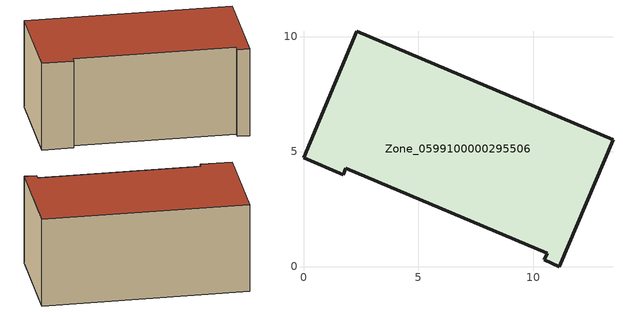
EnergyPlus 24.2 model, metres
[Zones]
Zone_0599100000295506
 floor ground (C_G): 1.84,4.27 1.73,4 0,4.73 2.32,10.22 13.46,5.51 11.12,0 10.47,0.29 10.59,0.58 z0
 wall outside (C_F): 2.32,10.22 0,4.73 1.73,4 1.84,4.27 10.59,0.58 10.47,0.29 11.12,0 13.46,5.51 2.32,10.22 z0:5.47
 roof outside (C_R): 11.12,0 13.46,5.51 2.32,10.22 0,4.73 1.73,4 1.84,4.27 10.59,0.58 10.47,0.29 z5.47
[BUILDING]
Pand.0599100000295506: North Axis=0; Terrain=City; Loads Convergence Tolerance Value=0.04; Temperature Convergence Tolerance Value=0.4; Solar Distribution=FullExterior; Maximum Number of Warmup Days=25; Minimum Number of Warmup Days=1
[Site:Location]
Rotterdam.The.Hague.AP_ZH_NLD Design_Conditions: Latitude=51.96; Longitude=4.45; Time Zone=1; Elevation=-4.5
[SITE:GROUNDTEMPERATURE:BUILDINGSURFACE]
18, 18, 18, 18, 18, 18, 18, 18, 18, 18, 18, 18
[MATERIAL] Thermal Absorptance=0.9; Solar Absorptance=0.7; Visible Absorptance=0.7
Name | Roughness | Thickness | Conductivity | Density | Specific Heat
G.TC.1975-1991 | MediumSmooth | 0.15 | 0.288461 | 540 | 1210
F.TC.1975-1991 | Rough | 0.3 | 0.230769 | 1920 | 840
R.TC.1975-1991 | MediumRough | 0.2 | 0.153846 | 1500 | 1000
[CONSTRUCTION]
C_G: G.TC.1975-1991
C_F: F.TC.1975-1991
C_R: R.TC.1975-1991
[ZONE]
Zone_0599100000295506: Type=1; Multiplier=1; Ceiling Height=Autocalculate; Volume=Autocalculate; Floor Area=autocalculate; Part of Total Floor Area=Yes
[ZONEINFILTRATION:DESIGNFLOWRATE]
Infil_Zone_0599100000295506: Zone or ZoneList or Space or SpaceList=Zone_0599100000295506; Schedule=AlwaysOn; Design Flow Rate Calculation Method=Flow/Area; Flow Rate per Floor Area=0.003; Constant Term Coefficient=1; Temperature Term Coefficient=0; Velocity Term Coefficient=0; Velocity Squared Term Coefficient=0
[HVACTEMPLATE:ZONE:IDEALLOADSAIRSYSTEM]
Zone_0599100000295506: Maximum Heating Supply Air Temperature=50; Minimum Cooling Supply Air Temperature=13; Maximum Heating Supply Air Humidity Ratio=0.0156; Minimum Cooling Supply Air Humidity Ratio=0.0077; Heating Limit=NoLimit; Cooling Limit=NoLimit; Dehumidification Control Type=ConstantSensibleHeatRatio; Cooling Sensible Heat Ratio=0.7; Dehumidification Setpoint=60; Humidification Control Type=None; Humidification Setpoint=30; Outdoor Air Method=None; Outdoor Air Flow Rate per Person=0.00944; Outdoor Air Flow Rate per Zone Floor Area=0; Outdoor Air Flow Rate per Zone=0; Demand Controlled Ventilation Type=None; Outdoor Air Economizer Type=NoEconomizer; Heat Recovery Type=None; Sensible Heat Recovery Effectiveness=0.7; Latent Heat Recovery Effectiveness=0.65
[ZONECONTROL:THERMOSTAT]
ThermostatControl_Zone_0599100000295506: Zone or ZoneList=Zone_0599100000295506; Control Type Schedule=DualSetpointControlType; Control 1=Thermostat_Zone_0599100000295506; Temperature Difference Between Cutout And Setpoint=0
[THERMOSTATSETPOINT:DUALSETPOINT]
Thermostat_Zone_0599100000295506: Heating Setpoint Temperature Schedule=HeatingSetpoint_Zone_0599100000295506; Cooling Setpoint Temperature Schedule=CoolingSetpoint_Zone_0599100000295506
[SCHEDULE:COMPACT]
HeatingSetpoint_Zone_0599100000295506: Through: 12/31, For: AllDays, Until: 24:00, 21
CoolingSetpoint_Zone_0599100000295506: Through: 12/31, For: AllDays, Until: 24:00, 24
DualSetpointControlType: Through: 12/31, For: AllDays, Until: 24:00, 4
AlwaysOn: Through: 12/31, For: AllDays, Until: 24:00, 1
